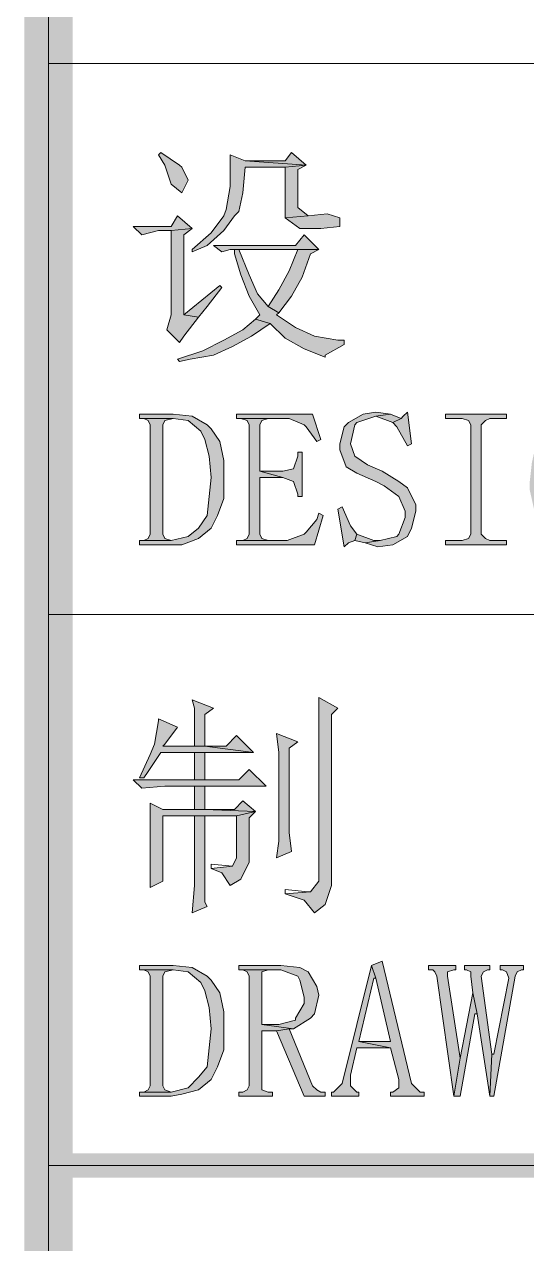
# Model space of a CAD drawing. Header units: millimetres. Extents: x 53009415 to 54059915, y 20499171 to 20796171.
# Drawn here: x 53604740 to 53608387, y 20535604 to 20544456 of the extents above; entities that cross this region are included whole.
import ezdxf

# ---------------------------------------------------------------- set-up
doc = ezdxf.new("R2010")
doc.units = ezdxf.units.MM
doc.header["$LTSCALE"] = 1000
doc.layers.add('PUB_TITLE', color=7, linetype='Continuous', lineweight=20)
doc.layers.add('ROAD', color=2, linetype='Continuous')

# ---------------------------------------------------------------- blocks, each defined once
blk = doc.blocks.new('a1')
at = {"layer": 'PUB_TITLE'}
h = blk.add_hatch(color=256, dxfattribs=at)
h.dxf.hatch_style = 1
h.paths.add_polyline_path([(50499603.5, 18558179.4), (50499600.4, 18558182.4), (50499572.9, 18558200.8), (50499569.8, 18558197.7), (50499579, 18558182.4), (50499588.2, 18558154.9), (50499603.5, 18558142.6), (50499612.7, 18558161)])
h.paths.add_polyline_path([(50499597.4, 18558108.9), (50499588.2, 18558093.6), (50499533, 18558093.6), (50499545.3, 18558081.4), (50499569.8, 18558087.5), (50499588.2, 18558087.5), (50499618.8, 18558090.6)])
h.paths.add_polyline_path([(50499606.5, 18558081.4), (50499618.8, 18558090.6), (50499588.2, 18558087.5), (50499588.2, 18557965), (50499582, 18557943.5), (50499600.4, 18557925.2), (50499606.5, 18557934.3), (50499628, 18557961.9), (50499606.5, 18557965)])
h.paths.add_polyline_path([(50499661.7, 18558004.8), (50499658.6, 18558007.9), (50499606.5, 18557965), (50499628, 18557961.9), (50499640.2, 18557977.2)])
h.paths.add_polyline_path([(50499692.3, 18558142.6), (50499695.4, 18558179.4), (50499753.6, 18558179.4), (50499784.2, 18558182.4), (50499695.4, 18558188.6), (50499673.9, 18558197.7), (50499673.9, 18558191.6), (50499673.9, 18558161), (50499673.9, 18558151.8), (50499667.8, 18558118.1), (50499664.7, 18558108.9), (50499646.4, 18558084.4), (50499618.8, 18558059.9), (50499618.8, 18558056.9), (50499640.2, 18558066), (50499664.7, 18558087.5), (50499680, 18558108.9), (50499686.2, 18558115.1)])
h.paths.add_polyline_path([(50499771.9, 18558176.3), (50499784.2, 18558182.4), (50499753.6, 18558179.4), (50499753.6, 18558112), (50499753.6, 18558105.9), (50499787.2, 18558108.9), (50499771.9, 18558121.2)])
h.paths.add_polyline_path([(50499762.7, 18558200.8), (50499753.6, 18558188.6), (50499695.4, 18558188.6), (50499784.2, 18558182.4)])
h.paths.add_polyline_path([(50499833.2, 18558105.9), (50499814.8, 18558112), (50499787.2, 18558108.9), (50499753.6, 18558105.9), (50499775, 18558090.6), (50499796.4, 18558090.6), (50499805.6, 18558090.6), (50499833.2, 18558093.6)])
h.paths.add_polyline_path([(50499781.1, 18558081.4), (50499768.9, 18558066), (50499649.4, 18558066), (50499661.7, 18558056.9), (50499673.9, 18558059.9), (50499680, 18558059.9), (50499686.2, 18558059.9), (50499771.9, 18558059.9), (50499802.6, 18558059.9)])
h.paths.add_polyline_path([(50499790.3, 18558053.8), (50499802.6, 18558059.9), (50499771.9, 18558059.9), (50499759.7, 18558029.3), (50499744.4, 18558001.7), (50499729.1, 18557977.2), (50499744.4, 18557968), (50499762.7, 18557992.5), (50499778.1, 18558020.1)], flags=17)
h.paths.add_polyline_path([(50499701.5, 18558023.2), (50499686.2, 18558059.9), (50499680, 18558059.9), (50499680, 18558053.8), (50499689.2, 18558023.2), (50499701.5, 18557992.5), (50499716.8, 18557965), (50499710.7, 18557958.9), (50499732.1, 18557952.7), (50499753.6, 18557931.3), (50499781.1, 18557916), (50499811.7, 18557903.7), (50499811.7, 18557906.8), (50499839.3, 18557922.1), (50499839.3, 18557928.2), (50499830.1, 18557928.2), (50499796.4, 18557934.3), (50499768.9, 18557946.6), (50499741.3, 18557965), (50499744.4, 18557968), (50499729.1, 18557977.2), (50499713.7, 18557995.6)])
h.paths.add_polyline_path([(50499732.1, 18557952.7), (50499710.7, 18557958.9), (50499692.3, 18557943.5), (50499664.7, 18557928.2), (50499634.1, 18557912.9), (50499597.4, 18557900.7), (50499600.4, 18557897.6), (50499615.7, 18557900.7), (50499649.4, 18557906.8), (50499677, 18557919), (50499704.6, 18557934.3)])
h = blk.add_hatch(color=256, dxfattribs=at)
h.dxf.hatch_style = 1
h.paths.add_polyline_path([(50499575.9, 18557805.7), (50499579, 18557811.8), (50499591.2, 18557814.9), (50499548.4, 18557814.9), (50499554.5, 18557811.8), (50499557.5, 18557805.7), (50499557.5, 18557646.5), (50499554.5, 18557640.3), (50499548.4, 18557637.3), (50499588.2, 18557637.3), (50499579, 18557640.3), (50499575.9, 18557646.5)], flags=17)
h.paths.add_polyline_path([(50499646.4, 18557799.6), (50499640.2, 18557805.7), (50499618.8, 18557818), (50499591.2, 18557821), (50499542.2, 18557821), (50499542.2, 18557814.9), (50499548.4, 18557814.9), (50499591.2, 18557814.9), (50499612.7, 18557811.8), (50499631, 18557796.5), (50499637.2, 18557784.3), (50499643.3, 18557759.8), (50499646.4, 18557729.1), (50499643.3, 18557701.6), (50499640.2, 18557674), (50499628, 18557655.6), (50499612.7, 18557643.4), (50499588.2, 18557637.3), (50499548.4, 18557637.3), (50499542.2, 18557637.3), (50499542.2, 18557631.1), (50499588.2, 18557631.1), (50499603.5, 18557631.1), (50499628, 18557640.3), (50499646.4, 18557655.6), (50499655.5, 18557674), (50499664.7, 18557698.5), (50499664.7, 18557729.1), (50499664.7, 18557753.6), (50499658.6, 18557781.2)])
h.paths.add_polyline_path([(50499716.8, 18557805.7), (50499719.9, 18557811.8), (50499729.1, 18557814.9), (50499689.2, 18557814.9), (50499698.4, 18557811.8), (50499701.5, 18557805.7), (50499701.5, 18557646.5), (50499698.4, 18557640.3), (50499692.3, 18557637.3), (50499729.1, 18557637.3), (50499719.9, 18557640.3), (50499716.8, 18557646.5), (50499716.8, 18557729.1), (50499750.5, 18557729.1), (50499716.8, 18557738.3)])
h.paths.add_polyline_path([(50499793.4, 18557821), (50499683.1, 18557821), (50499683.1, 18557814.9), (50499689.2, 18557814.9), (50499759.7, 18557814.9), (50499781.1, 18557805.7), (50499784.2, 18557802.7), (50499799.5, 18557781.2), (50499805.6, 18557784.3)])
h.paths.add_polyline_path([(50499778.1, 18557765.9), (50499771.9, 18557765.9), (50499771.9, 18557759.8), (50499765.8, 18557741.4), (50499750.5, 18557738.3), (50499716.8, 18557738.3), (50499750.5, 18557729.1), (50499765.8, 18557723), (50499771.9, 18557704.6), (50499771.9, 18557701.6), (50499778.1, 18557701.6)])
h.paths.add_polyline_path([(50499808.7, 18557674), (50499802.6, 18557677.1), (50499799.5, 18557667.9), (50499784.2, 18557649.5), (50499781.1, 18557646.5), (50499756.6, 18557637.3), (50499729.1, 18557637.3), (50499692.3, 18557637.3), (50499683.1, 18557637.3), (50499683.1, 18557631.1), (50499796.4, 18557631.1)])
h.paths.add_polyline_path([(50499848.5, 18557778.1), (50499854.6, 18557805.7), (50499857.7, 18557808.8), (50499885.3, 18557818), (50499906.7, 18557821), (50499885.3, 18557824.1), (50499866.9, 18557821), (50499845.4, 18557808.8), (50499839.3, 18557802.7), (50499833.2, 18557778.1), (50499833.2, 18557769), (50499842.4, 18557744.5), (50499857.7, 18557735.3), (50499885.3, 18557723), (50499897.5, 18557716.9), (50499918.9, 18557701.6), (50499928.1, 18557680.1), (50499928.1, 18557671), (50499918.9, 18557646.5), (50499915.9, 18557643.4), (50499891.4, 18557637.3), (50499869.9, 18557634.2), (50499888.3, 18557628.1), (50499909.8, 18557631.1), (50499931.2, 18557643.4), (50499937.3, 18557655.6), (50499943.4, 18557680.1), (50499943.4, 18557689.3), (50499931.2, 18557713.8), (50499918.9, 18557723), (50499894.4, 18557738.3), (50499873, 18557747.5), (50499854.6, 18557759.8)])
h.paths.add_polyline_path([(50499931.2, 18557824.1), (50499925.1, 18557818), (50499922, 18557814.9), (50499909.8, 18557808.8), (50499915.9, 18557802.7), (50499931.2, 18557775.1), (50499937.3, 18557778.1)], flags=17)
h.paths.add_polyline_path([(50499906.7, 18557821), (50499885.3, 18557818), (50499909.8, 18557808.8), (50499922, 18557814.9)], flags=17)
h.paths.add_polyline_path([(50499848.5, 18557658.7), (50499836.3, 18557686.3), (50499830.1, 18557683.2), (50499839.3, 18557628.1), (50499845.4, 18557634.2), (50499854.6, 18557637.3), (50499857.7, 18557646.5)])
h.paths.add_polyline_path([(50499857.7, 18557646.5), (50499854.6, 18557637.3), (50499869.9, 18557634.2), (50499891.4, 18557637.3), (50499882.2, 18557637.3)], flags=17)
h.paths.add_polyline_path([(50500038.4, 18557805.7), (50500044.5, 18557811.8), (50500050.6, 18557814.9), (50500075.1, 18557814.9), (50500075.1, 18557821), (50499986.3, 18557821), (50499986.3, 18557814.9), (50500010.8, 18557814.9), (50500020, 18557811.8), (50500023.1, 18557805.7), (50500023.1, 18557646.5), (50500020, 18557640.3), (50500010.8, 18557637.3), (50499986.3, 18557637.3), (50499986.3, 18557631.1), (50500075.1, 18557631.1), (50500075.1, 18557637.3), (50500050.6, 18557637.3), (50500044.5, 18557640.3), (50500038.4, 18557646.5)])
h.paths.add_polyline_path([(50500130.3, 18557723), (50500130.3, 18557744.5), (50500136.4, 18557772), (50500142.5, 18557793.5), (50500154.8, 18557805.7), (50500173.2, 18557818), (50500200.7, 18557818), (50500188.5, 18557821), (50500173.2, 18557824.1), (50500170.1, 18557824.1), (50500145.6, 18557814.9), (50500127.2, 18557793.5), (50500118, 18557778.1), (50500111.9, 18557750.6), (50500108.8, 18557723), (50500108.8, 18557710.8), (50500115, 18557683.2), (50500124.1, 18557658.7), (50500130.3, 18557649.5), (50500148.7, 18557634.2), (50500176.2, 18557637.3), (50500154.8, 18557640.3), (50500139.5, 18557664.8), (50500139.5, 18557671), (50500130.3, 18557695.5)])
h.paths.add_polyline_path([(50500213, 18557824.1), (50500206.8, 18557818), (50500200.7, 18557818), (50500176.2, 18557818), (50500197.7, 18557805.7), (50500203.8, 18557799.6), (50500216, 18557772), (50500222.2, 18557772)])
h.paths.add_polyline_path([(50500219.1, 18557695.5), (50500225.2, 18557704.6), (50500231.3, 18557707.7), (50500237.5, 18557707.7), (50500237.5, 18557713.8), (50500182.3, 18557713.8), (50500182.3, 18557707.7), (50500188.5, 18557707.7), (50500200.7, 18557704.6), (50500203.8, 18557695.5), (50500203.8, 18557655.6), (50500216, 18557643.4), (50500219.1, 18557640.3)])
h.paths.add_polyline_path([(50500203.8, 18557655.6), (50500194.6, 18557640.3), (50500176.2, 18557637.3), (50500148.7, 18557634.2), (50500173.2, 18557628.1), (50500191.5, 18557631.1), (50500203.8, 18557640.3), (50500209.9, 18557643.4), (50500216, 18557643.4)])
h.paths.add_polyline_path([(50500271.2, 18557796.5), (50500274.2, 18557796.5), (50500265, 18557805.7), (50500265, 18557646.5), (50500262, 18557640.3), (50500255.8, 18557637.3), (50500246.7, 18557637.3), (50500246.7, 18557631.1), (50500289.5, 18557631.1), (50500289.5, 18557637.3), (50500280.3, 18557637.3), (50500274.2, 18557640.3), (50500271.2, 18557646.5)], flags=17)
h.paths.add_polyline_path([(50500280.3, 18557821), (50500246.7, 18557821), (50500246.7, 18557814.9), (50500252.8, 18557814.9), (50500262, 18557811.8), (50500265, 18557805.7), (50500274.2, 18557796.5), (50500360, 18557631.1), (50500356.9, 18557677.1)])
h.paths.add_polyline_path([(50500366.1, 18557805.7), (50500369.2, 18557811.8), (50500375.3, 18557814.9), (50500384.5, 18557814.9), (50500384.5, 18557821), (50500338.5, 18557821), (50500338.5, 18557814.9), (50500347.7, 18557814.9), (50500356.9, 18557811.8), (50500356.9, 18557805.7), (50500356.9, 18557677.1), (50500360, 18557631.1), (50500366.1, 18557631.1)])
h.paths.add_polyline_path([(50500427.4, 18557729.1), (50500461.1, 18557729.1), (50500427.4, 18557738.3), (50500427.4, 18557805.7), (50500430.4, 18557811.8), (50500439.6, 18557814.9), (50500399.8, 18557814.9), (50500409, 18557811.8), (50500409, 18557805.7), (50500409, 18557646.5), (50500409, 18557640.3), (50500402.9, 18557637.3), (50500439.6, 18557637.3), (50500430.4, 18557640.3), (50500427.4, 18557646.5)])
h.paths.add_polyline_path([(50500488.6, 18557765.9), (50500482.5, 18557765.9), (50500482.5, 18557759.8), (50500476.4, 18557741.4), (50500461.1, 18557738.3), (50500427.4, 18557738.3), (50500461.1, 18557729.1), (50500476.4, 18557723), (50500482.5, 18557704.6), (50500482.5, 18557701.6), (50500488.6, 18557701.6)])
h.paths.add_polyline_path([(50500503.9, 18557821), (50500393.7, 18557821), (50500393.7, 18557814.9), (50500399.8, 18557814.9), (50500470.2, 18557814.9), (50500491.7, 18557805.7), (50500494.7, 18557802.7), (50500510.1, 18557781.2), (50500516.2, 18557784.3)])
h.paths.add_polyline_path([(50500519.2, 18557674), (50500513.1, 18557677.1), (50500510.1, 18557667.9), (50500494.7, 18557649.5), (50500491.7, 18557646.5), (50500467.2, 18557637.3), (50500439.6, 18557637.3), (50500402.9, 18557637.3), (50500393.7, 18557637.3), (50500393.7, 18557631.1), (50500507, 18557631.1)])
h.paths.add_polyline_path([(50500568.2, 18557805.7), (50500574.4, 18557811.8), (50500583.6, 18557814.9), (50500543.7, 18557814.9), (50500549.9, 18557811.8), (50500549.9, 18557805.7), (50500549.9, 18557646.5), (50500549.9, 18557640.3), (50500543.7, 18557637.3), (50500580.5, 18557637.3), (50500571.3, 18557640.3), (50500568.2, 18557646.5)], flags=17)
h.paths.add_polyline_path([(50500660.1, 18557729.1), (50500657.1, 18557753.6), (50500650.9, 18557781.2), (50500638.7, 18557799.6), (50500635.6, 18557805.7), (50500611.1, 18557818), (50500586.6, 18557821), (50500534.6, 18557821), (50500534.6, 18557814.9), (50500543.7, 18557814.9), (50500583.6, 18557814.9), (50500605, 18557811.8), (50500626.4, 18557796.5), (50500632.6, 18557784.3), (50500638.7, 18557759.8), (50500638.7, 18557729.1), (50500638.7, 18557701.6), (50500632.6, 18557674), (50500623.4, 18557655.6), (50500608.1, 18557643.4), (50500580.5, 18557637.3), (50500543.7, 18557637.3), (50500534.6, 18557637.3), (50500534.6, 18557631.1), (50500583.6, 18557631.1), (50500595.8, 18557631.1), (50500620.3, 18557640.3), (50500638.7, 18557655.6), (50500650.9, 18557674), (50500657.1, 18557698.5)])
h = blk.add_hatch(color=256, dxfattribs=at)
h.dxf.hatch_style = 1
h.paths.add_polyline_path([(50499637.2, 18557338.9), (50499575.9, 18557338.9), (50499579, 18557342), (50499597.4, 18557366.5), (50499569.8, 18557378.7), (50499569.8, 18557375.7), (50499563.7, 18557342), (50499557.5, 18557326.7), (50499542.2, 18557293), (50499548.4, 18557293), (50499554.5, 18557302.2), (50499572.9, 18557329.7), (50499621.9, 18557329.7), (50499637.2, 18557329.7), (50499707.6, 18557329.7)])
h.paths.add_polyline_path([(50499637.2, 18557384.9), (50499649.4, 18557394.1), (50499618.8, 18557406.3), (50499621.9, 18557394.1), (50499621.9, 18557357.3), (50499621.9, 18557338.9), (50499637.2, 18557338.9)])
h.paths.add_polyline_path([(50499683.1, 18557354.2), (50499667.8, 18557338.9), (50499637.2, 18557338.9), (50499707.6, 18557329.7)], flags=17)
h.paths.add_polyline_path([(50499637.2, 18557329.7), (50499621.9, 18557329.7), (50499621.9, 18557289.9), (50499637.2, 18557289.9)])
h.paths.add_polyline_path([(50499701.5, 18557305.2), (50499686.2, 18557289.9), (50499637.2, 18557289.9), (50499621.9, 18557289.9), (50499533, 18557289.9), (50499545.3, 18557277.7), (50499579, 18557280.7), (50499621.9, 18557280.7), (50499637.2, 18557280.7), (50499726, 18557280.7)])
h.paths.add_polyline_path([(50499637.2, 18557280.7), (50499621.9, 18557280.7), (50499621.9, 18557247.1), (50499637.2, 18557247.1)])
h.paths.add_polyline_path([(50499710.7, 18557244), (50499637.2, 18557247.1), (50499621.9, 18557247.1), (50499575.9, 18557247.1), (50499557.5, 18557256.2), (50499557.5, 18557231.7), (50499557.5, 18557198), (50499557.5, 18557167.4), (50499557.5, 18557133.7), (50499575.9, 18557142.9), (50499575.9, 18557237.9), (50499621.9, 18557237.9), (50499637.2, 18557237.9), (50499683.1, 18557237.9)])
h.paths.add_polyline_path([(50499637.2, 18557237.9), (50499621.9, 18557237.9), (50499621.9, 18557155.2), (50499621.9, 18557136.8), (50499618.8, 18557097), (50499640.2, 18557106.2), (50499637.2, 18557112.3), (50499637.2, 18557146)])
h.paths.add_polyline_path([(50499692.3, 18557259.3), (50499680, 18557247.1), (50499637.2, 18557247.1), (50499710.7, 18557244)])
h.paths.add_polyline_path([(50499701.5, 18557234.8), (50499710.7, 18557244), (50499683.1, 18557237.9), (50499683.1, 18557176.6), (50499677, 18557164.4), (50499646.4, 18557161.3), (50499661.7, 18557155.2), (50499673.9, 18557136.8), (50499689.2, 18557146), (50499701.5, 18557170.5)], flags=17)
h.paths.add_polyline_path([(50499759.7, 18557335.9), (50499771.9, 18557345.1), (50499741.3, 18557357.3), (50499744.4, 18557329.7), (50499744.4, 18557299.1), (50499744.4, 18557262.4), (50499744.4, 18557234.8), (50499744.4, 18557201.1), (50499741.3, 18557176.6), (50499762.7, 18557185.8), (50499759.7, 18557213.4)])
h.paths.add_polyline_path([(50499820.9, 18557384.9), (50499830.1, 18557394.1), (50499802.6, 18557409.4), (50499802.6, 18557400.2), (50499802.6, 18557366.5), (50499802.6, 18557142.9), (50499790.3, 18557127.6), (50499753.6, 18557124.5), (50499781.1, 18557115.4), (50499796.4, 18557097), (50499811.7, 18557109.2), (50499820.9, 18557136.8)])
h.paths.add_polyline_path([(50500519.2, 18557384.9), (50500500.9, 18557384.9), (50500500.9, 18557354.2), (50500500.9, 18557152.1), (50500500.9, 18557130.7), (50500519.2, 18557136.8), (50500519.2, 18557213.4), (50500519.2, 18557219.5)], flags=17)
h.paths.add_polyline_path([(50500519.2, 18557394.1), (50500500.9, 18557406.3), (50500500.9, 18557384.9), (50500736.7, 18557384.9), (50500736.7, 18557136.8), (50500519.2, 18557136.8), (50500500.9, 18557130.7), (50500736.7, 18557127.6), (50500736.7, 18557100), (50500758.1, 18557112.3), (50500755.1, 18557124.5), (50500755.1, 18557158.2), (50500755.1, 18557381.8), (50500764.3, 18557387.9)])
h.paths.add_polyline_path([(50500742.8, 18557406.3), (50500733.6, 18557394.1), (50500519.2, 18557394.1), (50500764.3, 18557387.9)], flags=17)
h.paths.add_polyline_path([(50500519.2, 18557127.6), (50500736.7, 18557127.6), (50500500.9, 18557130.7), (50500500.9, 18557097), (50500519.2, 18557106.2)])
h.paths.add_polyline_path([(50500657.1, 18557179.7), (50500644.8, 18557182.7), (50500617.3, 18557185.8), (50500574.4, 18557191.9), (50500574.4, 18557185.8), (50500608.1, 18557176.6), (50500638.7, 18557164.4), (50500657.1, 18557152.1), (50500660.1, 18557149), (50500675.4, 18557155.2), (50500675.4, 18557158.2)], flags=17)
h.paths.add_polyline_path([(50500626.4, 18557268.5), (50500605, 18557271.6), (50500580.5, 18557253.2), (50500552.9, 18557234.8), (50500519.2, 18557219.5), (50500519.2, 18557213.4), (50500543.7, 18557222.5), (50500574.4, 18557234.8), (50500601.9, 18557250.1)], flags=17)
h.paths.add_polyline_path([(50500644.8, 18557286.9), (50500629.5, 18557289.9), (50500611.1, 18557311.4), (50500592.8, 18557342), (50500666.3, 18557342), (50500696.9, 18557342), (50500595.8, 18557351.2), (50500608.1, 18557369.6), (50500617.3, 18557372.6), (50500592.8, 18557384.9), (50500589.7, 18557384.9), (50500586.6, 18557372.6), (50500574.4, 18557342), (50500571.3, 18557335.9), (50500586.6, 18557335.9), (50500601.9, 18557308.3), (50500617.3, 18557280.7), (50500605, 18557271.6), (50500626.4, 18557268.5), (50500650.9, 18557250.1), (50500678.5, 18557234.8), (50500709.1, 18557219.5), (50500709.1, 18557222.5), (50500733.6, 18557237.9), (50500733.6, 18557240.9), (50500727.5, 18557244), (50500693.8, 18557250.1), (50500666.3, 18557262.4), (50500638.7, 18557277.7)], flags=17)
h.paths.add_polyline_path([(50500666.3, 18557311.4), (50500684.6, 18557335.9), (50500696.9, 18557342), (50500666.3, 18557342), (50500647.9, 18557314.4), (50500629.5, 18557289.9), (50500644.8, 18557286.9)], flags=16)
h.paths.add_polyline_path([(50500675.4, 18557363.4), (50500666.3, 18557351.2), (50500595.8, 18557351.2), (50500696.9, 18557342)], flags=16)
h.paths.add_polyline_path([(50500586.6, 18557335.9), (50500571.3, 18557335.9), (50500556, 18557308.3), (50500537.6, 18557280.7), (50500540.7, 18557280.7), (50500546.8, 18557283.8), (50500568.2, 18557308.3)], flags=17)
h.paths.add_polyline_path([(50500644.8, 18557228.7), (50500635.6, 18557231.7), (50500598.9, 18557240.9), (50500598.9, 18557234.8), (50500620.3, 18557222.5), (50500641.8, 18557204.2), (50500657.1, 18557207.2)], flags=17)
h = blk.add_hatch(color=256, dxfattribs=at)
h.dxf.hatch_style = 1
h.paths.add_polyline_path([(50499575.9, 18557005.1), (50499579, 18557011.2), (50499591.2, 18557014.3), (50499548.4, 18557014.3), (50499554.5, 18557011.2), (50499557.5, 18557005.1), (50499557.5, 18556845.8), (50499554.5, 18556839.7), (50499548.4, 18556836.6), (50499588.2, 18556836.6), (50499579, 18556839.7), (50499575.9, 18556845.8)], flags=17)
h.paths.add_polyline_path([(50499658.6, 18556980.6), (50499646.4, 18556999), (50499640.2, 18557005.1), (50499618.8, 18557017.3), (50499591.2, 18557020.4), (50499542.2, 18557020.4), (50499542.2, 18557014.3), (50499548.4, 18557014.3), (50499591.2, 18557014.3), (50499612.7, 18557011.2), (50499631, 18556995.9), (50499637.2, 18556983.7), (50499643.3, 18556959.2), (50499646.4, 18556928.5), (50499643.3, 18556901), (50499640.2, 18556873.4), (50499628, 18556858.1), (50499612.7, 18556842.8), (50499588.2, 18556836.6), (50499548.4, 18556836.6), (50499542.2, 18556836.6), (50499542.2, 18556830.5), (50499588.2, 18556830.5), (50499603.5, 18556833.6), (50499628, 18556839.7), (50499646.4, 18556855), (50499655.5, 18556873.4), (50499664.7, 18556897.9), (50499664.7, 18556931.6), (50499664.7, 18556953)])
h.paths.add_polyline_path([(50499719.9, 18557005.1), (50499719.9, 18557011.2), (50499729.1, 18557014.3), (50499692.3, 18557014.3), (50499698.4, 18557011.2), (50499701.5, 18557005.1), (50499701.5, 18556845.8), (50499698.4, 18556839.7), (50499692.3, 18556836.6), (50499686.2, 18556836.6), (50499686.2, 18556830.5), (50499735.2, 18556830.5), (50499735.2, 18556836.6), (50499729.1, 18556836.6), (50499719.9, 18556839.7), (50499719.9, 18556845.8), (50499719.9, 18556925.5), (50499741.3, 18556925.5), (50499759.7, 18556928.5), (50499765.8, 18556928.5), (50499719.9, 18556934.6)])
h.paths.add_polyline_path([(50499799.5, 18556989.8), (50499787.2, 18557011.2), (50499775, 18557017.3), (50499747.4, 18557020.4), (50499686.2, 18557020.4), (50499686.2, 18557014.3), (50499692.3, 18557014.3), (50499741.3, 18557014.3), (50499747.4, 18557014.3), (50499771.9, 18557005.1), (50499775, 18556999), (50499781.1, 18556974.5), (50499781.1, 18556965.3), (50499768.9, 18556943.8), (50499768.9, 18556940.8), (50499744.4, 18556934.6), (50499719.9, 18556934.6), (50499765.8, 18556928.5), (50499790.3, 18556943.8), (50499796.4, 18556950), (50499802.6, 18556977.5)])
h.paths.add_polyline_path([(50499759.7, 18556928.5), (50499741.3, 18556925.5), (50499781.1, 18556830.5), (50499811.7, 18556830.5), (50499811.7, 18556836.6), (50499805.6, 18556836.6), (50499799.5, 18556839.7), (50499793.4, 18556845.8)])
h.paths.add_polyline_path([(50499882.2, 18557002), (50499885.3, 18557002), (50499879.1, 18557020.4), (50499836.3, 18556848.9), (50499830.1, 18556842.8), (50499824, 18556836.6), (50499820.9, 18556836.6), (50499820.9, 18556830.5), (50499860.8, 18556830.5), (50499860.8, 18556836.6), (50499857.7, 18556836.6), (50499848.5, 18556845.8), (50499848.5, 18556861.1), (50499857.7, 18556901), (50499906.7, 18556901), (50499860.8, 18556910.1)])
h.paths.add_polyline_path([(50499894.4, 18557026.5), (50499879.1, 18557020.4), (50499885.3, 18557002), (50499906.7, 18556910.1), (50499860.8, 18556910.1), (50499906.7, 18556901), (50499918.9, 18556855), (50499918.9, 18556842.8), (50499909.8, 18556836.6), (50499906.7, 18556836.6), (50499906.7, 18556830.5), (50499955.7, 18556830.5), (50499955.7, 18556836.6), (50499949.6, 18556836.6), (50499943.4, 18556842.8), (50499937.3, 18556848.9)])
h.paths.add_polyline_path([(50499989.4, 18557005.1), (50499989.4, 18557011.2), (50499998.6, 18557014.3), (50500001.6, 18557014.3), (50500001.6, 18557020.4), (50499961.8, 18557020.4), (50499961.8, 18557014.3), (50499967.9, 18557014.3), (50499971, 18557011.2), (50499974.1, 18557005.1), (50499998.6, 18556830.5), (50500007.8, 18556885.6)])
h.paths.add_polyline_path([(50500038.4, 18557005.1), (50500041.5, 18557011.2), (50500047.6, 18557014.3), (50500050.6, 18557014.3), (50500050.6, 18557020.4), (50500013.9, 18557020.4), (50500013.9, 18557014.3), (50500017, 18557014.3), (50500023.1, 18557011.2), (50500023.1, 18557005.1), (50500026.1, 18556980.6), (50500032.3, 18556950), (50500050.6, 18556830.5), (50500053.7, 18556891.8)])
h.paths.add_polyline_path([(50500029.2, 18556950), (50500032.3, 18556950), (50500026.1, 18556980.6), (50500007.8, 18556885.6), (50499998.6, 18556830.5), (50500007.8, 18556830.5)])
h.paths.add_polyline_path([(50500087.4, 18557005.1), (50500090.5, 18557011.2), (50500096.6, 18557014.3), (50500099.6, 18557014.3), (50500099.6, 18557020.4), (50500066, 18557020.4), (50500066, 18557014.3), (50500069, 18557014.3), (50500075.1, 18557011.2), (50500078.2, 18557002), (50500056.8, 18556891.8), (50500053.7, 18556891.8), (50500050.6, 18556830.5), (50500056.8, 18556830.5)])
for p, q in [((50499410, 18558330), (50505410, 18558330)), ((50499410, 18557530), (50505410, 18557530)), ((50499410, 18557530), (50505410, 18557530)), ((50499410, 18556730), (50505410, 18556730))]:
    blk.add_line(p, q, dxfattribs=at)
for points, const_width in [([(50499410, 18607730), (50499410, 18550330)], 70), ([(50499410, 18556730), (50505410, 18556730)], 35)]:
    blk.add_lwpolyline(points, dxfattribs=dict(at, const_width=const_width))
blk.add_lwpolyline([(50499410, 18550330), (50505410, 18550330), (50505410, 18607730), (50499410, 18607730)], close=True, dxfattribs=at)
at = {"layer": 'PUB_TITLE', "lineweight": 0}
for points in [[(50499572.9, 18558200.8), (50499569.8, 18558197.7), (50499579, 18558182.4), (50499588.2, 18558154.9), (50499603.5, 18558142.6), (50499612.7, 18558161), (50499603.5, 18558179.4), (50499600.4, 18558182.4)], [(50499673.9, 18558197.7), (50499673.9, 18558191.6), (50499673.9, 18558161), (50499673.9, 18558151.8), (50499667.8, 18558118.1), (50499664.7, 18558108.9), (50499646.4, 18558084.4), (50499618.8, 18558059.9), (50499618.8, 18558056.9), (50499640.2, 18558066), (50499664.7, 18558087.5), (50499680, 18558108.9), (50499686.2, 18558115.1), (50499692.3, 18558142.6), (50499695.4, 18558179.4), (50499753.6, 18558179.4), (50499784.2, 18558182.4), (50499695.4, 18558188.6)], [(50499762.7, 18558200.8), (50499753.6, 18558188.6), (50499695.4, 18558188.6), (50499784.2, 18558182.4)], [(50499784.2, 18558182.4), (50499753.6, 18558179.4), (50499753.6, 18558112), (50499753.6, 18558105.9), (50499787.2, 18558108.9), (50499771.9, 18558121.2), (50499771.9, 18558176.3)], [(50499597.4, 18558108.9), (50499588.2, 18558093.6), (50499533, 18558093.6), (50499545.3, 18558081.4), (50499569.8, 18558087.5), (50499588.2, 18558087.5), (50499618.8, 18558090.6)], [(50499814.8, 18558112), (50499787.2, 18558108.9), (50499753.6, 18558105.9), (50499775, 18558090.6), (50499796.4, 18558090.6), (50499805.6, 18558090.6), (50499833.2, 18558093.6), (50499833.2, 18558105.9)], [(50499618.8, 18558090.6), (50499588.2, 18558087.5), (50499588.2, 18557965), (50499582, 18557943.5), (50499600.4, 18557925.2), (50499606.5, 18557934.3), (50499628, 18557961.9), (50499606.5, 18557965), (50499606.5, 18558081.4)], [(50499781.1, 18558081.4), (50499768.9, 18558066), (50499649.4, 18558066), (50499661.7, 18558056.9), (50499673.9, 18558059.9), (50499680, 18558059.9), (50499686.2, 18558059.9), (50499771.9, 18558059.9), (50499802.6, 18558059.9)], [(50499686.2, 18558059.9), (50499680, 18558059.9), (50499680, 18558053.8), (50499689.2, 18558023.2), (50499701.5, 18557992.5), (50499716.8, 18557965), (50499710.7, 18557958.9), (50499732.1, 18557952.7), (50499753.6, 18557931.3), (50499781.1, 18557916), (50499811.7, 18557903.7), (50499811.7, 18557906.8), (50499839.3, 18557922.1), (50499839.3, 18557928.2), (50499830.1, 18557928.2), (50499796.4, 18557934.3), (50499768.9, 18557946.6), (50499741.3, 18557965), (50499744.4, 18557968), (50499729.1, 18557977.2), (50499713.7, 18557995.6), (50499701.5, 18558023.2)], [(50499802.6, 18558059.9), (50499771.9, 18558059.9), (50499759.7, 18558029.3), (50499744.4, 18558001.7), (50499729.1, 18557977.2), (50499744.4, 18557968), (50499762.7, 18557992.5), (50499778.1, 18558020.1), (50499790.3, 18558053.8)], [(50499658.6, 18558007.9), (50499606.5, 18557965), (50499628, 18557961.9), (50499640.2, 18557977.2), (50499661.7, 18558004.8)], [(50499710.7, 18557958.9), (50499692.3, 18557943.5), (50499664.7, 18557928.2), (50499634.1, 18557912.9), (50499597.4, 18557900.7), (50499600.4, 18557897.6), (50499615.7, 18557900.7), (50499649.4, 18557906.8), (50499677, 18557919), (50499704.6, 18557934.3), (50499732.1, 18557952.7)], [(50499591.2, 18557821), (50499542.2, 18557821), (50499542.2, 18557814.9), (50499548.4, 18557814.9), (50499591.2, 18557814.9), (50499612.7, 18557811.8), (50499631, 18557796.5), (50499637.2, 18557784.3), (50499643.3, 18557759.8), (50499646.4, 18557729.1), (50499643.3, 18557701.6), (50499640.2, 18557674), (50499628, 18557655.6), (50499612.7, 18557643.4), (50499588.2, 18557637.3), (50499548.4, 18557637.3), (50499542.2, 18557637.3), (50499542.2, 18557631.1), (50499588.2, 18557631.1), (50499603.5, 18557631.1), (50499628, 18557640.3), (50499646.4, 18557655.6), (50499655.5, 18557674), (50499664.7, 18557698.5), (50499664.7, 18557729.1), (50499664.7, 18557753.6), (50499658.6, 18557781.2), (50499646.4, 18557799.6), (50499640.2, 18557805.7), (50499618.8, 18557818)], [(50499793.4, 18557821), (50499683.1, 18557821), (50499683.1, 18557814.9), (50499689.2, 18557814.9), (50499759.7, 18557814.9), (50499781.1, 18557805.7), (50499784.2, 18557802.7), (50499799.5, 18557781.2), (50499805.6, 18557784.3)], [(50499885.3, 18557824.1), (50499866.9, 18557821), (50499845.4, 18557808.8), (50499839.3, 18557802.7), (50499833.2, 18557778.1), (50499833.2, 18557769), (50499842.4, 18557744.5), (50499857.7, 18557735.3), (50499885.3, 18557723), (50499897.5, 18557716.9), (50499918.9, 18557701.6), (50499928.1, 18557680.1), (50499928.1, 18557671), (50499918.9, 18557646.5), (50499915.9, 18557643.4), (50499891.4, 18557637.3), (50499869.9, 18557634.2), (50499888.3, 18557628.1), (50499909.8, 18557631.1), (50499931.2, 18557643.4), (50499937.3, 18557655.6), (50499943.4, 18557680.1), (50499943.4, 18557689.3), (50499931.2, 18557713.8), (50499918.9, 18557723), (50499894.4, 18557738.3), (50499873, 18557747.5), (50499854.6, 18557759.8), (50499848.5, 18557778.1), (50499848.5, 18557778.1), (50499854.6, 18557805.7), (50499857.7, 18557808.8), (50499885.3, 18557818), (50499906.7, 18557821)], [(50499906.7, 18557821), (50499885.3, 18557818), (50499885.3, 18557818), (50499909.8, 18557808.8), (50499922, 18557814.9)], [(50499931.2, 18557824.1), (50499925.1, 18557818), (50499922, 18557814.9), (50499909.8, 18557808.8), (50499915.9, 18557802.7), (50499931.2, 18557775.1), (50499937.3, 18557778.1)], [(50500075.1, 18557821), (50499986.3, 18557821), (50499986.3, 18557814.9), (50500010.8, 18557814.9), (50500020, 18557811.8), (50500023.1, 18557805.7), (50500023.1, 18557646.5), (50500020, 18557640.3), (50500010.8, 18557637.3), (50499986.3, 18557637.3), (50499986.3, 18557631.1), (50500075.1, 18557631.1), (50500075.1, 18557637.3), (50500050.6, 18557637.3), (50500044.5, 18557640.3), (50500038.4, 18557646.5), (50500038.4, 18557805.7), (50500044.5, 18557811.8), (50500050.6, 18557814.9), (50500075.1, 18557814.9)], [(50499548.4, 18557814.9), (50499554.5, 18557811.8), (50499557.5, 18557805.7), (50499557.5, 18557646.5), (50499554.5, 18557640.3), (50499548.4, 18557637.3), (50499588.2, 18557637.3), (50499579, 18557640.3), (50499575.9, 18557646.5), (50499575.9, 18557805.7), (50499579, 18557811.8), (50499591.2, 18557814.9)], [(50499689.2, 18557814.9), (50499698.4, 18557811.8), (50499701.5, 18557805.7), (50499701.5, 18557646.5), (50499698.4, 18557640.3), (50499692.3, 18557637.3), (50499729.1, 18557637.3), (50499719.9, 18557640.3), (50499716.8, 18557646.5), (50499716.8, 18557729.1), (50499750.5, 18557729.1), (50499716.8, 18557738.3), (50499716.8, 18557805.7), (50499719.9, 18557811.8), (50499729.1, 18557814.9), (50499759.7, 18557814.9)], [(50499778.1, 18557765.9), (50499771.9, 18557765.9), (50499771.9, 18557759.8), (50499765.8, 18557741.4), (50499750.5, 18557738.3), (50499716.8, 18557738.3), (50499750.5, 18557729.1), (50499765.8, 18557723), (50499771.9, 18557704.6), (50499771.9, 18557701.6), (50499778.1, 18557701.6)], [(50499802.6, 18557677.1), (50499799.5, 18557667.9), (50499784.2, 18557649.5), (50499781.1, 18557646.5), (50499756.6, 18557637.3), (50499729.1, 18557637.3), (50499692.3, 18557637.3), (50499683.1, 18557637.3), (50499683.1, 18557631.1), (50499796.4, 18557631.1), (50499808.7, 18557674)], [(50499836.3, 18557686.3), (50499830.1, 18557683.2), (50499839.3, 18557628.1), (50499845.4, 18557634.2), (50499854.6, 18557637.3), (50499857.7, 18557646.5), (50499848.5, 18557658.7)], [(50499857.7, 18557646.5), (50499854.6, 18557637.3), (50499869.9, 18557634.2), (50499891.4, 18557637.3), (50499882.2, 18557637.3)], [(50499618.8, 18557406.3), (50499621.9, 18557394.1), (50499621.9, 18557357.3), (50499621.9, 18557338.9), (50499575.9, 18557338.9), (50499637.2, 18557338.9), (50499637.2, 18557384.9), (50499649.4, 18557394.1)], [(50499802.6, 18557409.4), (50499802.6, 18557400.2), (50499802.6, 18557366.5), (50499802.6, 18557142.9), (50499790.3, 18557127.6), (50499753.6, 18557124.5), (50499781.1, 18557115.4), (50499796.4, 18557097), (50499811.7, 18557109.2), (50499820.9, 18557136.8), (50499820.9, 18557384.9), (50499830.1, 18557394.1)], [(50499569.8, 18557378.7), (50499569.8, 18557375.7), (50499563.7, 18557342), (50499557.5, 18557326.7), (50499542.2, 18557293), (50499548.4, 18557293), (50499554.5, 18557302.2), (50499572.9, 18557329.7), (50499621.9, 18557329.7), (50499637.2, 18557329.7), (50499707.6, 18557329.7), (50499637.2, 18557338.9), (50499575.9, 18557338.9), (50499579, 18557342), (50499597.4, 18557366.5)], [(50499741.3, 18557357.3), (50499744.4, 18557329.7), (50499744.4, 18557299.1), (50499744.4, 18557262.4), (50499744.4, 18557234.8), (50499744.4, 18557201.1), (50499741.3, 18557176.6), (50499762.7, 18557185.8), (50499759.7, 18557213.4), (50499759.7, 18557335.9), (50499771.9, 18557345.1)], [(50499683.1, 18557354.2), (50499667.8, 18557338.9), (50499637.2, 18557338.9), (50499707.6, 18557329.7)], [(50499637.2, 18557329.7), (50499621.9, 18557329.7), (50499621.9, 18557289.9), (50499637.2, 18557289.9)], [(50499701.5, 18557305.2), (50499686.2, 18557289.9), (50499637.2, 18557289.9), (50499621.9, 18557289.9), (50499533, 18557289.9), (50499545.3, 18557277.7), (50499545.3, 18557277.7), (50499579, 18557280.7), (50499621.9, 18557280.7), (50499637.2, 18557280.7), (50499726, 18557280.7)], [(50499637.2, 18557280.7), (50499621.9, 18557280.7), (50499621.9, 18557247.1), (50499575.9, 18557247.1), (50499637.2, 18557247.1)], [(50499557.5, 18557256.2), (50499557.5, 18557231.7), (50499557.5, 18557198), (50499557.5, 18557198), (50499557.5, 18557167.4), (50499557.5, 18557133.7), (50499575.9, 18557142.9), (50499575.9, 18557237.9), (50499621.9, 18557237.9), (50499637.2, 18557237.9), (50499683.1, 18557237.9), (50499710.7, 18557244), (50499637.2, 18557247.1), (50499575.9, 18557247.1)], [(50499692.3, 18557259.3), (50499680, 18557247.1), (50499637.2, 18557247.1), (50499710.7, 18557244)], [(50499637.2, 18557237.9), (50499621.9, 18557237.9), (50499621.9, 18557155.2), (50499621.9, 18557136.8), (50499618.8, 18557097), (50499640.2, 18557106.2), (50499637.2, 18557112.3), (50499637.2, 18557146)], [(50499710.7, 18557244), (50499683.1, 18557237.9), (50499683.1, 18557176.6), (50499677, 18557164.4), (50499646.4, 18557161.3), (50499661.7, 18557155.2), (50499673.9, 18557136.8), (50499689.2, 18557146), (50499701.5, 18557170.5), (50499701.5, 18557234.8)], [(50499646.4, 18557167.4), (50499646.4, 18557161.3), (50499677, 18557164.4)], [(50499753.6, 18557130.7), (50499753.6, 18557124.5), (50499790.3, 18557127.6), (50499787.2, 18557127.6)], [(50499894.4, 18557026.5), (50499879.1, 18557020.4), (50499885.3, 18557002), (50499906.7, 18556910.1), (50499860.8, 18556910.1), (50499906.7, 18556901), (50499918.9, 18556855), (50499918.9, 18556842.8), (50499909.8, 18556836.6), (50499906.7, 18556836.6), (50499906.7, 18556830.5), (50499955.7, 18556830.5), (50499955.7, 18556836.6), (50499949.6, 18556836.6), (50499943.4, 18556842.8), (50499937.3, 18556848.9)], [(50499591.2, 18557020.4), (50499542.2, 18557020.4), (50499542.2, 18557014.3), (50499548.4, 18557014.3), (50499591.2, 18557014.3), (50499612.7, 18557011.2), (50499631, 18556995.9), (50499637.2, 18556983.7), (50499643.3, 18556959.2), (50499646.4, 18556928.5), (50499643.3, 18556901), (50499640.2, 18556873.4), (50499628, 18556858.1), (50499612.7, 18556842.8), (50499588.2, 18556836.6), (50499548.4, 18556836.6), (50499542.2, 18556836.6), (50499542.2, 18556830.5), (50499588.2, 18556830.5), (50499603.5, 18556833.6), (50499628, 18556839.7), (50499646.4, 18556855), (50499655.5, 18556873.4), (50499664.7, 18556897.9), (50499664.7, 18556931.6), (50499664.7, 18556953), (50499658.6, 18556980.6), (50499646.4, 18556999), (50499640.2, 18557005.1), (50499618.8, 18557017.3)], [(50499548.4, 18557014.3), (50499554.5, 18557011.2), (50499557.5, 18557005.1), (50499557.5, 18556845.8), (50499554.5, 18556839.7), (50499548.4, 18556836.6), (50499588.2, 18556836.6), (50499579, 18556839.7), (50499575.9, 18556845.8), (50499575.9, 18557005.1), (50499579, 18557011.2), (50499591.2, 18557014.3)], [(50499747.4, 18557020.4), (50499686.2, 18557020.4), (50499686.2, 18557014.3), (50499692.3, 18557014.3), (50499741.3, 18557014.3), (50499747.4, 18557014.3), (50499771.9, 18557005.1), (50499775, 18556999), (50499781.1, 18556974.5), (50499781.1, 18556965.3), (50499768.9, 18556943.8), (50499768.9, 18556940.8), (50499744.4, 18556934.6), (50499719.9, 18556934.6), (50499765.8, 18556928.5), (50499790.3, 18556943.8), (50499796.4, 18556950), (50499802.6, 18556977.5), (50499799.5, 18556989.8), (50499787.2, 18557011.2), (50499775, 18557017.3)], [(50499692.3, 18557014.3), (50499698.4, 18557011.2), (50499701.5, 18557005.1), (50499701.5, 18556845.8), (50499698.4, 18556839.7), (50499692.3, 18556836.6), (50499686.2, 18556836.6), (50499686.2, 18556830.5), (50499735.2, 18556830.5), (50499735.2, 18556836.6), (50499729.1, 18556836.6), (50499719.9, 18556839.7), (50499719.9, 18556845.8), (50499719.9, 18556925.5), (50499741.3, 18556925.5), (50499759.7, 18556928.5), (50499765.8, 18556928.5), (50499719.9, 18556934.6), (50499719.9, 18557005.1), (50499719.9, 18557011.2), (50499729.1, 18557014.3), (50499741.3, 18557014.3)], [(50499879.1, 18557020.4), (50499836.3, 18556848.9), (50499830.1, 18556842.8), (50499824, 18556836.6), (50499820.9, 18556836.6), (50499820.9, 18556830.5), (50499860.8, 18556830.5), (50499860.8, 18556836.6), (50499857.7, 18556836.6), (50499848.5, 18556845.8), (50499848.5, 18556861.1), (50499857.7, 18556901), (50499906.7, 18556901), (50499860.8, 18556910.1), (50499882.2, 18557002), (50499885.3, 18557002)], [(50500001.6, 18557020.4), (50499961.8, 18557020.4), (50499961.8, 18557014.3), (50499967.9, 18557014.3), (50499971, 18557011.2), (50499974.1, 18557005.1), (50499998.6, 18556830.5), (50500007.8, 18556885.6), (50499989.4, 18557005.1), (50499989.4, 18557011.2), (50499998.6, 18557014.3), (50500001.6, 18557014.3)], [(50500050.6, 18557020.4), (50500013.9, 18557020.4), (50500013.9, 18557014.3), (50500017, 18557014.3), (50500023.1, 18557011.2), (50500023.1, 18557005.1), (50500026.1, 18556980.6), (50500032.3, 18556950), (50500050.6, 18556830.5), (50500053.7, 18556891.8), (50500038.4, 18557005.1), (50500041.5, 18557011.2), (50500047.6, 18557014.3), (50500050.6, 18557014.3)], [(50500099.6, 18557020.4), (50500066, 18557020.4), (50500066, 18557014.3), (50500069, 18557014.3), (50500075.1, 18557011.2), (50500078.2, 18557002), (50500056.8, 18556891.8), (50500053.7, 18556891.8), (50500050.6, 18556830.5), (50500056.8, 18556830.5), (50500087.4, 18557005.1), (50500090.5, 18557011.2), (50500096.6, 18557014.3), (50500099.6, 18557014.3)], [(50500026.1, 18556980.6), (50500007.8, 18556885.6), (50500007.8, 18556885.6), (50499998.6, 18556830.5), (50500007.8, 18556830.5), (50500029.2, 18556950), (50500032.3, 18556950)], [(50499759.7, 18556928.5), (50499741.3, 18556925.5), (50499781.1, 18556830.5), (50499811.7, 18556830.5), (50499811.7, 18556836.6), (50499805.6, 18556836.6), (50499799.5, 18556839.7), (50499793.4, 18556845.8)]]:
    blk.add_lwpolyline(points, close=True, dxfattribs=at)

msp = doc.modelspace()

# ---------------------------------------------------------------- block references
at = {"layer": 'ROAD', "xscale": 5, "yscale": 5, "zscale": 5}
msp.add_blockref('a1', (-198892134.618, -72247479.218), dxfattribs=at)

doc.saveas('drawing.dxf')
